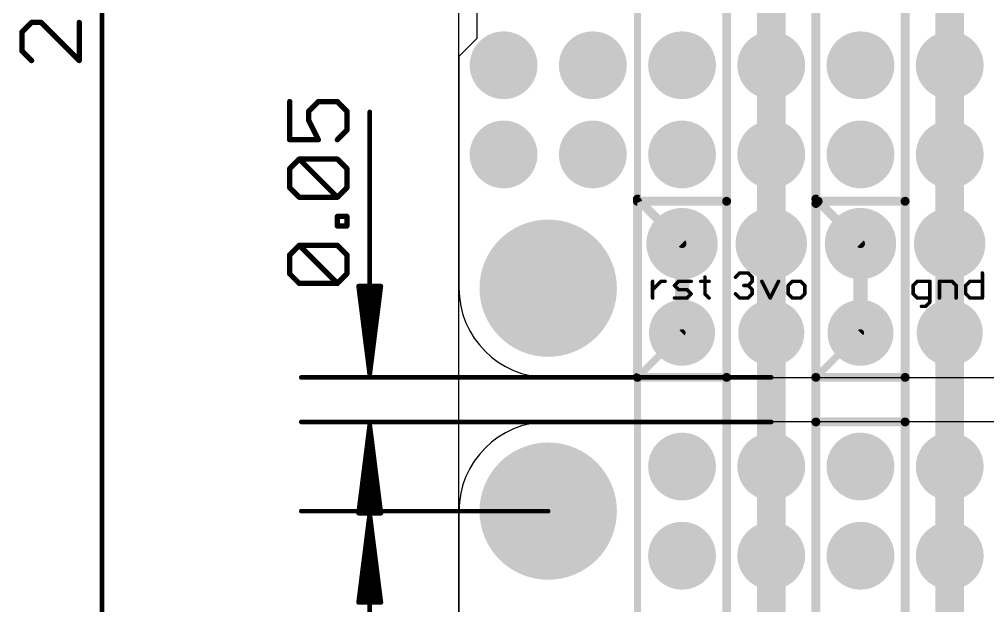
# Model space of a CAD drawing. Extents: x -12.5 to 56.6, y -12.2 to 71.2.
# Drawn here: x -12.51 to 15.05, y 17.63 to 34.33 of the extents above; entities that cross this region are included whole.
import ezdxf

# ---------------------------------------------------------------- set-up
doc = ezdxf.new("R2010")
doc.units = 0
for name, color, linetype in [('16', 132, 'CONTINUOUS'), ('17', 110, 'CONTINUOUS'), ('18', 110, 'CONTINUOUS'), ('20', 53, 'CONTINUOUS'), ('21', 40, 'CONTINUOUS'), ('30', 253, 'CONTINUOUS'), ('47', 253, 'CONTINUOUS')]:
    doc.layers.add(name, color=color, linetype=linetype)

# ---------------------------------------------------------------- blocks, each defined once
blk = doc.blocks.new('ROUNDP')
at = {"const_width": 0.5}
blk.add_lwpolyline([(0, -0.25, 1), (0, 0.25, 1), (0, -0.25)], format="xyb", dxfattribs=at)
blk = doc.blocks.new('ROUNDV')
at = {"const_width": 0.5}
blk.add_lwpolyline([(0, -0.25, 1), (0, 0.25, 1), (0, -0.25)], format="xyb", dxfattribs=at)

msp = doc.modelspace()

# ---------------------------------------------------------------- linework, layer by layer
at = {"layer": '16'}
for points, const_width in [([(5.08, 29.21), (5.08, 46.99)], 0.2032), ([(10.16, 29.21), (10.16, 46.99)], 0.2032), ([(8.89, 33.02), (8.89, 35.56)], 0.8128), ([(13.97, 33.02), (13.97, 35.56)], 0.8128), ([(8.89, 30.48), (8.89, 33.02)], 0.8128), ([(13.97, 30.48), (13.97, 33.02)], 0.8128), ([(8.89, 27.94), (8.89, 30.48)], 0.8128), ([(13.97, 27.94), (13.97, 30.48)], 0.8128), ([(6.35, 27.94), (5.08, 29.21)], 0.254), ([(11.43, 27.94), (10.16, 29.21)], 0.254), ([(6.35, 27.94), (6.35, 25.4)], 0.4064), ([(8.89, 27.94), (8.89, 25.4)], 0.8128), ([(11.43, 27.94), (11.43, 25.4)], 0.4064), ([(13.97, 25.4), (13.97, 27.94)], 0.8128), ([(8.89, 21.59), (8.89, 25.4)], 0.8128), ([(13.97, 21.59), (13.97, 25.4)], 0.8128), ([(5.08, 24.13), (6.35, 25.4)], 0.2032), ([(10.16, 24.13), (11.43, 25.4)], 0.2032), ([(5.08, 5.08), (5.08, 24.13)], 0.2032), ([(10.16, 5.08), (10.16, 24.13)], 0.2032), ([(8.89, 19.05), (8.89, 21.59)], 0.8128), ([(13.97, 19.05), (13.97, 21.59)], 0.8128), ([(8.89, 16.51), (8.89, 19.05)], 0.8128), ([(13.97, 16.51), (13.97, 19.05)], 0.8128)]:
    msp.add_lwpolyline(points, dxfattribs=dict(at, const_width=const_width))
for points, const_width in [([(9.0932, 33.02, 1), (8.6868, 33.02)], 0.4064), ([(14.1732, 33.02, 1), (13.7668, 33.02)], 0.4064), ([(8.6868, 33.02, 1), (9.0932, 33.02)], 0.4064), ([(13.7668, 33.02, 1), (14.1732, 33.02)], 0.4064), ([(9.0932, 30.48, 1), (8.6868, 30.48)], 0.4064), ([(14.1732, 30.48, 1), (13.7668, 30.48)], 0.4064), ([(8.6868, 30.48, 1), (9.0932, 30.48)], 0.4064), ([(13.7668, 30.48, 1), (14.1732, 30.48)], 0.4064), ([(5.1249, 29.2549, 1), (5.0351, 29.1651)], 0.127), ([(5.0292, 29.21, 1), (5.1308, 29.21)], 0.1016), ([(10.2049, 29.2549, 1), (10.1151, 29.1651)], 0.127), ([(10.1092, 29.21, 1), (10.2108, 29.21)], 0.1016), ([(6.4516, 27.94, 1), (6.2484, 27.94)], 0.2032), ([(9.0932, 27.94, 1), (8.6868, 27.94)], 0.4064), ([(8.6868, 27.94, 1), (9.0932, 27.94)], 0.4064), ([(11.5316, 27.94, 1), (11.3284, 27.94)], 0.2032), ([(14.1732, 27.94, 1), (13.7668, 27.94)], 0.4064), ([(13.7668, 27.94, 1), (14.1732, 27.94)], 0.4064), ([(6.3051, 27.8951, 1), (6.3949, 27.9849)], 0.127), ([(11.3851, 27.8951, 1), (11.4749, 27.9849)], 0.127), ([(9.0932, 25.4, 1), (8.6868, 25.4)], 0.4064), ([(14.1732, 25.4, 1), (13.7668, 25.4)], 0.4064), ([(6.2484, 25.4, 1), (6.4516, 25.4)], 0.2032), ([(6.3859, 25.3641, 1), (6.3141, 25.4359)], 0.1016), ([(8.6868, 25.4, 1), (9.0932, 25.4)], 0.4064), ([(11.3284, 25.4, 1), (11.5316, 25.4)], 0.2032), ([(11.4659, 25.3641, 1), (11.3941, 25.4359)], 0.1016), ([(13.7668, 25.4, 1), (14.1732, 25.4)], 0.4064), ([(5.1308, 24.13, 1), (5.0292, 24.13)], 0.1016), ([(5.0441, 24.1659, 1), (5.1159, 24.0941)], 0.1016), ([(10.2108, 24.13, 1), (10.1092, 24.13)], 0.1016), ([(10.1241, 24.1659, 1), (10.1959, 24.0941)], 0.1016), ([(9.0932, 21.59, 1), (8.6868, 21.59)], 0.4064), ([(8.6868, 21.59, 1), (9.0932, 21.59)], 0.4064), ([(14.1732, 21.59, 1), (13.7668, 21.59)], 0.4064), ([(13.7668, 21.59, 1), (14.1732, 21.59)], 0.4064), ([(9.0932, 19.05, 1), (8.6868, 19.05)], 0.4064), ([(14.1732, 19.05, 1), (13.7668, 19.05)], 0.4064), ([(8.6868, 19.05, 1), (9.0932, 19.05)], 0.4064), ([(13.7668, 19.05, 1), (14.1732, 19.05)], 0.4064)]:
    msp.add_lwpolyline(points, format="xyb", dxfattribs=dict(at, const_width=const_width))
at = {"layer": '20'}
msp.add_line((0, 2.54), (0, 68.58), dxfattribs=at)
at = {"layer": '21'}
for p, q in [((0.508, 37.338), (0.508, 33.782)), ((0.508, 33.782), (0, 33.274)), ((0, 33.274), (0, 26.67)), ((2.54, 24.13), (48.26, 24.13)), ((48.26, 22.86), (2.54, 22.86)), ((0, 20.32), (0, 13.716))]:
    msp.add_line(p, q, dxfattribs=at)
for points, const_width in [([(7.62, 29.1465), (7.62, 48.26)], 0.254), ([(10.16, 29.083), (10.16, 46.99)], 0.254), ([(10.16, 29.21), (10.16, 46.863)], 0.254), ([(12.7, 46.99), (12.7, 29.1465)], 0.254), ([(8.89, 34.544), (8.89, 33.909)], 0.8128), ([(13.97, 34.544), (13.97, 33.909)], 0.8128), ([(8.89, 32.004), (8.89, 31.369)], 0.8128), ([(13.97, 32.004), (13.97, 31.369)], 0.8128), ([(8.89, 29.464), (8.89, 28.829)], 0.8128), ([(13.97, 29.464), (13.97, 28.829)], 0.8128), ([(7.62, 29.1465), (5.08, 29.1465)], 0.254), ([(5.08, 29.1465), (5.08, 24.13)], 0.254), ([(7.62, 24.13), (7.62, 29.1465)], 0.254), ([(10.2235, 29.1465), (10.16, 29.083)], 0.254), ([(12.7, 29.1465), (10.2235, 29.1465)], 0.254), ([(12.7, 24.13), (12.7, 29.1465)], 0.254), ([(10.16, 29.083), (10.16, 24.13)], 0.254), ([(7.0025, 26.9838), (7.0025, 26.5092)], 0.1016), ([(7.874, 26.9838), (7.9926, 27.1024)], 0.1016), ([(7.9926, 27.1024), (8.2299, 27.1024)], 0.1016), ([(8.2299, 27.1024), (8.3485, 26.9838)], 0.1016), ([(8.3485, 26.9838), (8.3485, 26.8651)], 0.1016), ([(11.43, 26.924), (11.43, 26.289)], 0.4064), ([(14.9, 27.1024), (14.9, 26.3906)], 0.1016), ([(5.5118, 26.3906), (5.5118, 26.8651)], 0.1016), ([(5.5118, 26.6279), (5.7491, 26.8651)], 0.1016), ([(5.7491, 26.8651), (5.8677, 26.8651)], 0.1016), ([(6.1355, 26.7465), (6.2541, 26.8651)], 0.1016), ([(6.2541, 26.6279), (6.1355, 26.7465)], 0.1016), ([(6.2541, 26.8651), (6.61, 26.8651)], 0.1016), ([(6.8839, 26.8651), (7.1212, 26.8651)], 0.1016), ([(8.2299, 26.7465), (8.1113, 26.7465)], 0.1016), ([(8.3485, 26.8651), (8.2299, 26.7465)], 0.1016), ([(8.2299, 26.7465), (8.3485, 26.6279)], 0.1016), ([(8.6224, 26.8651), (8.8597, 26.3906)], 0.1016), ([(8.8597, 26.3906), (9.097, 26.8651)], 0.1016), ([(9.4895, 26.8651), (9.3708, 26.7465)], 0.1016), ([(9.3708, 26.7465), (9.3708, 26.5092)], 0.1016), ([(9.7267, 26.8651), (9.4895, 26.8651)], 0.1016), ([(9.8454, 26.7465), (9.7267, 26.8651)], 0.1016), ([(9.8454, 26.5092), (9.8454, 26.7465)], 0.1016), ([(13.0472, 26.8651), (12.9286, 26.7465)], 0.1016), ([(12.9286, 26.7465), (12.9286, 26.5092)], 0.1016), ([(13.4031, 26.8651), (13.0472, 26.8651)], 0.1016), ([(13.4031, 26.272), (13.4031, 26.8651)], 0.1016), ([(13.677, 26.3906), (13.677, 26.8651)], 0.1016), ([(13.677, 26.8651), (14.0329, 26.8651)], 0.1016), ([(14.0329, 26.8651), (14.1516, 26.7465)], 0.1016), ([(14.1516, 26.7465), (14.1516, 26.3906)], 0.1016), ([(14.4254, 26.7465), (14.5441, 26.8651)], 0.1016), ([(14.4254, 26.5092), (14.4254, 26.7465)], 0.1016), ([(14.5441, 26.8651), (14.9, 26.8651)], 0.1016), ([(6.4914, 26.6279), (6.2541, 26.6279)], 0.1016), ([(6.61, 26.5092), (6.4914, 26.6279)], 0.1016), ([(6.4914, 26.3906), (6.61, 26.5092)], 0.1016), ([(7.0025, 26.5092), (7.1212, 26.3906)], 0.1016), ([(7.9926, 26.3906), (7.874, 26.5092)], 0.1016), ([(8.3485, 26.5092), (8.2299, 26.3906)], 0.1016), ([(8.3485, 26.6279), (8.3485, 26.5092)], 0.1016), ([(9.3708, 26.5092), (9.4895, 26.3906)], 0.1016), ([(9.7267, 26.3906), (9.8454, 26.5092)], 0.1016), ([(12.9286, 26.5092), (13.0472, 26.3906)], 0.1016), ([(14.5441, 26.3906), (14.4254, 26.5092)], 0.1016), ([(6.1355, 26.3906), (6.4914, 26.3906)], 0.1016), ([(8.2299, 26.3906), (7.9926, 26.3906)], 0.1016), ([(9.4895, 26.3906), (9.7267, 26.3906)], 0.1016), ([(13.0472, 26.3906), (13.4031, 26.3906)], 0.1016), ([(13.1659, 26.1533), (13.2845, 26.1533)], 0.1016), ([(13.2845, 26.1533), (13.4031, 26.272)], 0.1016), ([(14.9, 26.3906), (14.5441, 26.3906)], 0.1016), ([(8.89, 24.13), (8.89, 22.86)], 0.8128), ([(13.97, 22.86), (13.97, 24.13)], 0.8128), ([(5.08, 24.13), (7.62, 24.13)], 0.254), ([(7.62, 5.0165), (7.62, 24.13)], 0.254), ([(10.16, 24.13), (10.16, 22.86)], 0.254), ([(10.16, 24.13), (12.7, 24.13)], 0.254), ([(12.7, 24.13), (12.7, 22.86)], 0.254), ([(10.16, 4.953), (10.16, 22.86)], 0.254), ([(10.16, 22.86), (12.7, 22.86)], 0.254), ([(12.7, 22.86), (12.7, 5.0165)], 0.254), ([(8.89, 20.574), (8.89, 19.939)], 0.8128), ([(13.97, 20.574), (13.97, 19.939)], 0.8128), ([(8.89, 18.034), (8.89, 17.399)], 0.8128), ([(13.97, 18.034), (13.97, 17.399)], 0.8128)]:
    msp.add_lwpolyline(points, dxfattribs=dict(at, const_width=const_width))
for points, const_width in [([(8.6868, 33.909, 1), (9.0932, 33.909)], 0.4064), ([(13.7668, 33.909, 1), (14.1732, 33.909)], 0.4064), ([(9.0932, 32.004, 1), (8.6868, 32.004)], 0.4064), ([(14.1732, 32.004, 1), (13.7668, 32.004)], 0.4064), ([(8.6868, 31.369, 1), (9.0932, 31.369)], 0.4064), ([(13.7668, 31.369, 1), (14.1732, 31.369)], 0.4064), ([(9.0932, 29.464, 1), (8.6868, 29.464)], 0.4064), ([(14.1732, 29.464, 1), (13.7668, 29.464)], 0.4064), ([(5.08, 29.21, 1), (5.08, 29.083)], 0.127), ([(5.1435, 29.1465, 1), (5.0165, 29.1465)], 0.127), ([(7.6835, 29.1465, 1), (7.5565, 29.1465)], 0.127), ([(7.62, 29.083, 1), (7.62, 29.21)], 0.127), ([(10.0965, 29.21, 1), (10.2235, 29.21)], 0.127), ([(10.2235, 29.21, 1), (10.2235, 29.083)], 0.127), ([(10.2684, 29.1016, 1), (10.1786, 29.1914)], 0.127), ([(12.7635, 29.1465, 1), (12.6365, 29.1465)], 0.127), ([(12.7, 29.083, 1), (12.7, 29.21)], 0.127), ([(7.5565, 29.1465, 1), (7.6835, 29.1465)], 0.127), ([(8.6868, 28.829, 1), (9.0932, 28.829)], 0.4064), ([(10.2235, 29.083, 1), (10.0965, 29.083)], 0.127), ([(10.1151, 29.1279, 1), (10.2049, 29.0381)], 0.127), ([(10.0965, 29.083, 1), (10.2235, 29.083)], 0.127), ([(12.6365, 29.1465, 1), (12.7635, 29.1465)], 0.127), ([(13.7668, 28.829, 1), (14.1732, 28.829)], 0.4064), ([(7.0279, 26.9838, 1), (6.9771, 26.9838)], 0.0508), ([(7.856, 27.0017, 1), (7.892, 26.9658)], 0.0508), ([(7.9926, 27.1278, 1), (7.9926, 27.077)], 0.0508), ([(8.0106, 27.0844, 1), (7.9747, 27.1204)], 0.0508), ([(8.2479, 27.1204, 1), (8.2119, 27.0844)], 0.0508), ([(8.2299, 27.077, 1), (8.2299, 27.1278)], 0.0508), ([(8.3739, 26.9838, 1), (8.3231, 26.9838)], 0.0508), ([(8.3306, 26.9658, 1), (8.3665, 27.0017)], 0.0508), ([(11.5316, 26.924, 1), (11.3284, 26.924)], 0.2032), ([(14.9254, 27.1024, 1), (14.8746, 27.1024)], 0.0508), ([(5.5372, 26.8651, 1), (5.4864, 26.8651)], 0.0508), ([(5.7491, 26.8905, 1), (5.7491, 26.8397)], 0.0508), ([(5.767, 26.8472, 1), (5.7311, 26.8831)], 0.0508), ([(5.8677, 26.8397, 1), (5.8677, 26.8905)], 0.0508), ([(6.1534, 26.7645, 1), (6.1175, 26.7285)], 0.0508), ([(6.1175, 26.7645, 1), (6.1534, 26.7285)], 0.0508), ([(6.2541, 26.8905, 1), (6.2541, 26.8397)], 0.0508), ([(6.2721, 26.8472, 1), (6.2362, 26.8831)], 0.0508), ([(6.61, 26.8397, 1), (6.61, 26.8905)], 0.0508), ([(6.8839, 26.8905, 1), (6.8839, 26.8397)], 0.0508), ([(7.1212, 26.8397, 1), (7.1212, 26.8905)], 0.0508), ([(8.1113, 26.7719, 1), (8.1113, 26.7211)], 0.0508), ([(8.2479, 26.7645, 1), (8.2119, 26.7285)], 0.0508), ([(8.2119, 26.7645, 1), (8.2479, 26.7285)], 0.0508), ([(8.2299, 26.7211, 1), (8.2299, 26.7719)], 0.0508), ([(8.3231, 26.8651, 1), (8.3739, 26.8651)], 0.0508), ([(8.3665, 26.8472, 1), (8.3306, 26.8831)], 0.0508), ([(8.6451, 26.8765, 1), (8.5997, 26.8538)], 0.0508), ([(9.1197, 26.8538, 1), (9.0742, 26.8765)], 0.0508), ([(9.3962, 26.7465, 1), (9.3454, 26.7465)], 0.0508), ([(9.3529, 26.7645, 1), (9.3888, 26.7285)], 0.0508), ([(9.4895, 26.8905, 1), (9.4895, 26.8397)], 0.0508), ([(9.5074, 26.8472, 1), (9.4715, 26.8831)], 0.0508), ([(9.7447, 26.8831, 1), (9.7088, 26.8472)], 0.0508), ([(9.7267, 26.8397, 1), (9.7267, 26.8905)], 0.0508), ([(9.8708, 26.7465, 1), (9.82, 26.7465)], 0.0508), ([(9.8274, 26.7285, 1), (9.8633, 26.7645)], 0.0508), ([(12.9106, 26.7645, 1), (12.9466, 26.7285)], 0.0508), ([(12.954, 26.7465, 1), (12.9032, 26.7465)], 0.0508), ([(13.0472, 26.8905, 1), (13.0472, 26.8397)], 0.0508), ([(13.0652, 26.8472, 1), (13.0293, 26.8831)], 0.0508), ([(13.4285, 26.8651, 1), (13.3777, 26.8651)], 0.0508), ([(13.4031, 26.8397, 1), (13.4031, 26.8905)], 0.0508), ([(13.7024, 26.8651, 1), (13.6516, 26.8651)], 0.0508), ([(13.677, 26.8905, 1), (13.677, 26.8397)], 0.0508), ([(14.0509, 26.8831, 1), (14.015, 26.8472)], 0.0508), ([(14.0329, 26.8397, 1), (14.0329, 26.8905)], 0.0508), ([(14.177, 26.7465, 1), (14.1262, 26.7465)], 0.0508), ([(14.1336, 26.7285, 1), (14.1695, 26.7645)], 0.0508), ([(14.4508, 26.7465, 1), (14.4, 26.7465)], 0.0508), ([(14.4075, 26.7645, 1), (14.4434, 26.7285)], 0.0508), ([(14.5441, 26.8905, 1), (14.5441, 26.8397)], 0.0508), ([(14.562, 26.8472, 1), (14.5261, 26.8831)], 0.0508), ([(14.9, 26.8397, 1), (14.9, 26.8905)], 0.0508), ([(5.4938, 26.6458, 1), (5.5298, 26.6099)], 0.0508), ([(6.2541, 26.6533, 1), (6.2541, 26.6025)], 0.0508), ([(6.2362, 26.6099, 1), (6.2721, 26.6458)], 0.0508), ([(6.5093, 26.6458, 1), (6.4734, 26.6099)], 0.0508), ([(6.4914, 26.6025, 1), (6.4914, 26.6533)], 0.0508), ([(6.628, 26.4913, 1), (6.5921, 26.5272)], 0.0508), ([(6.5921, 26.4913, 1), (6.628, 26.5272)], 0.0508), ([(6.9771, 26.5092, 1), (7.0279, 26.5092)], 0.0508), ([(7.0205, 26.5272, 1), (6.9846, 26.4913)], 0.0508), ([(7.892, 26.5272, 1), (7.856, 26.4913)], 0.0508), ([(8.3739, 26.6279, 1), (8.3231, 26.6279)], 0.0508), ([(8.3231, 26.5092, 1), (8.3739, 26.5092)], 0.0508), ([(8.3306, 26.6099, 1), (8.3665, 26.6458)], 0.0508), ([(8.3665, 26.4913, 1), (8.3306, 26.5272)], 0.0508), ([(9.3454, 26.5092, 1), (9.3962, 26.5092)], 0.0508), ([(9.3888, 26.5272, 1), (9.3529, 26.4913)], 0.0508), ([(9.82, 26.5092, 1), (9.8708, 26.5092)], 0.0508), ([(9.8633, 26.4913, 1), (9.8274, 26.5272)], 0.0508), ([(12.9466, 26.5272, 1), (12.9106, 26.4913)], 0.0508), ([(12.9032, 26.5092, 1), (12.954, 26.5092)], 0.0508), ([(14.4, 26.5092, 1), (14.4508, 26.5092)], 0.0508), ([(14.4434, 26.5272, 1), (14.4075, 26.4913)], 0.0508), ([(5.4864, 26.3906, 1), (5.5372, 26.3906)], 0.0508), ([(6.1355, 26.416, 1), (6.1355, 26.3652)], 0.0508), ([(6.4734, 26.4086, 1), (6.5093, 26.3726)], 0.0508), ([(6.4914, 26.3652, 1), (6.4914, 26.416)], 0.0508), ([(7.1032, 26.3726, 1), (7.1391, 26.4086)], 0.0508), ([(7.9926, 26.416, 1), (7.9926, 26.3652)], 0.0508), ([(7.9747, 26.3726, 1), (8.0106, 26.4086)], 0.0508), ([(8.2119, 26.4086, 1), (8.2479, 26.3726)], 0.0508), ([(8.2299, 26.3652, 1), (8.2299, 26.416)], 0.0508), ([(8.837, 26.402, 1), (8.8824, 26.3792)], 0.0508), ([(8.837, 26.3792, 1), (8.8824, 26.402)], 0.0508), ([(9.4895, 26.416, 1), (9.4895, 26.3652)], 0.0508), ([(9.4715, 26.3726, 1), (9.5074, 26.4086)], 0.0508), ([(9.7088, 26.4086, 1), (9.7447, 26.3726)], 0.0508), ([(9.7267, 26.3652, 1), (9.7267, 26.416)], 0.0508), ([(11.3284, 26.289, 1), (11.5316, 26.289)], 0.2032), ([(13.0472, 26.416, 1), (13.0472, 26.3652)], 0.0508), ([(13.0293, 26.3726, 1), (13.0652, 26.4086)], 0.0508), ([(13.1659, 26.1787, 1), (13.1659, 26.1279)], 0.0508), ([(13.2665, 26.1713, 1), (13.3025, 26.1354)], 0.0508), ([(13.2845, 26.1279, 1), (13.2845, 26.1787)], 0.0508), ([(13.3777, 26.272, 1), (13.4285, 26.272)], 0.0508), ([(13.4211, 26.254, 1), (13.3852, 26.2899)], 0.0508), ([(13.4031, 26.3652, 1), (13.4031, 26.416)], 0.0508), ([(13.6516, 26.3906, 1), (13.7024, 26.3906)], 0.0508), ([(14.1262, 26.3906, 1), (14.177, 26.3906)], 0.0508), ([(14.5441, 26.416, 1), (14.5441, 26.3652)], 0.0508), ([(14.5261, 26.3726, 1), (14.562, 26.4086)], 0.0508), ([(14.8746, 26.3906, 1), (14.9254, 26.3906)], 0.0508), ([(14.9, 26.3652, 1), (14.9, 26.416)], 0.0508), ([(9.0932, 24.13, 1), (8.6868, 24.13)], 0.4064), ([(14.1732, 24.13, 1), (13.7668, 24.13)], 0.4064), ([(5.08, 24.1935, 1), (5.08, 24.0665)], 0.127), ([(7.6835, 24.13, 1), (7.5565, 24.13)], 0.127), ([(7.62, 24.0665, 1), (7.62, 24.1935)], 0.127), ([(10.2235, 24.13, 1), (10.0965, 24.13)], 0.127), ([(10.16, 24.1935, 1), (10.16, 24.0665)], 0.127), ([(12.7635, 24.13, 1), (12.6365, 24.13)], 0.127), ([(12.7, 24.0665, 1), (12.7, 24.1935)], 0.127), ([(5.0165, 24.13, 1), (5.1435, 24.13)], 0.127), ([(7.5565, 24.13, 1), (7.6835, 24.13)], 0.127), ([(10.0965, 24.13, 1), (10.2235, 24.13)], 0.127), ([(12.6365, 24.13, 1), (12.7635, 24.13)], 0.127), ([(8.6868, 22.86, 1), (9.0932, 22.86)], 0.4064), ([(10.2235, 22.86, 1), (10.0965, 22.86)], 0.127), ([(10.16, 22.9235, 1), (10.16, 22.7965)], 0.127), ([(10.0965, 22.86, 1), (10.2235, 22.86)], 0.127), ([(12.7635, 22.86, 1), (12.6365, 22.86)], 0.127), ([(12.6365, 22.86, 1), (12.7635, 22.86)], 0.127), ([(12.7, 22.7965, 1), (12.7, 22.9235)], 0.127), ([(13.7668, 22.86, 1), (14.1732, 22.86)], 0.4064), ([(9.0932, 20.574, 1), (8.6868, 20.574)], 0.4064), ([(14.1732, 20.574, 1), (13.7668, 20.574)], 0.4064), ([(8.6868, 19.939, 1), (9.0932, 19.939)], 0.4064), ([(13.7668, 19.939, 1), (14.1732, 19.939)], 0.4064), ([(9.0932, 18.034, 1), (8.6868, 18.034)], 0.4064), ([(14.1732, 18.034, 1), (13.7668, 18.034)], 0.4064)]:
    msp.add_lwpolyline(points, format="xyb", dxfattribs=dict(at, const_width=const_width))
for centre, start, end in [((2.54, 26.67), 180, 270), ((2.54, 20.32), 90, 180)]:
    msp.add_arc(centre, 2.54, start, end, dxfattribs=at)
at = {"layer": '30'}
for points, const_width in [([(8.89, 70.104), (8.89, 25.527)], 0.8128), ([(13.97, 25.4), (13.97, 69.977)], 0.8128), ([(8.89, 45.847), (8.89, 25.527)], 0.8128), ([(13.97, 25.4), (13.97, 45.847)], 0.8128), ([(6.35, 28.067), (6.223, 28.067)], 0.4064), ([(6.35, 25.273), (6.35, 28.067)], 0.4064), ([(11.43, 25.273), (11.43, 28.067)], 0.4064), ([(8.89, 25.527), (8.89, 1.27)], 0.8128), ([(13.97, 1.27), (13.97, 25.4)], 0.8128)]:
    msp.add_lwpolyline(points, dxfattribs=dict(at, const_width=const_width))
for points, const_width in [([(6.223, 28.1686, 1), (6.223, 27.9654)], 0.2032), ([(6.4516, 28.067, 1), (6.2484, 28.067)], 0.2032), ([(6.35, 27.9654, 1), (6.35, 28.1686)], 0.2032), ([(11.5316, 28.067, 1), (11.3284, 28.067)], 0.2032), ([(9.0932, 25.527, 1), (8.6868, 25.527)], 0.4064), ([(8.6868, 25.527, 1), (9.0932, 25.527)], 0.4064), ([(8.6868, 25.527, 1), (9.0932, 25.527)], 0.4064), ([(14.1732, 25.4, 1), (13.7668, 25.4)], 0.4064), ([(6.2484, 25.273, 1), (6.4516, 25.273)], 0.2032), ([(11.3284, 25.273, 1), (11.5316, 25.273)], 0.2032), ([(13.7668, 25.4, 1), (14.1732, 25.4)], 0.4064), ([(13.7668, 25.4, 1), (14.1732, 25.4)], 0.4064)]:
    msp.add_lwpolyline(points, format="xyb", dxfattribs=dict(at, const_width=const_width))
at = {"layer": '47'}
for points, const_width in [([(-10.16, 0.065), (-10.16, 71.055)], 0.13), ([(-12.1665, 34.2395), (-12.4377, 33.9683)], 0.1524), ([(-11.8954, 34.2395), (-12.1665, 34.2395)], 0.1524), ([(-10.8107, 33.1548), (-11.8954, 34.2395)], 0.1524), ([(-10.8107, 34.2395), (-10.8107, 33.1548)], 0.1524), ([(-12.4377, 33.9683), (-12.4377, 33.426)], 0.1524), ([(-12.4377, 33.426), (-12.1665, 33.1548)], 0.1524), ([(-4.8177, 31.9838), (-4.8177, 30.8991)], 0.1524), ([(-4.2754, 31.7126), (-4.0042, 31.9838)], 0.1524), ([(-4.0042, 31.9838), (-3.4619, 31.9838)], 0.1524), ([(-3.4619, 31.9838), (-3.1907, 31.7126)], 0.1524), ([(-4.2754, 31.4414), (-4.2754, 31.7126)], 0.1524), ([(-3.1907, 31.7126), (-3.1907, 31.1703)], 0.1524), ([(-2.54, 24.195), (-2.54, 31.6928)], 0.13), ([(-4.0042, 30.8991), (-4.2754, 31.4414)], 0.1524), ([(-3.1907, 31.1703), (-3.4619, 30.8991)], 0.1524), ([(-4.8177, 30.8991), (-4.0042, 30.8991)], 0.1524), ([(-4.8177, 30.0754), (-4.5465, 30.3466)], 0.1524), ([(-4.5465, 30.3466), (-3.4619, 30.3466)], 0.1524), ([(-3.4619, 29.2619), (-4.5465, 30.3466)], 0.1524), ([(-3.4619, 30.3466), (-3.1907, 30.0754)], 0.1524), ([(-4.8177, 29.5331), (-4.8177, 30.0754)], 0.1524), ([(-3.1907, 30.0754), (-3.1907, 29.5331)], 0.1524), ([(-4.5465, 29.2619), (-4.8177, 29.5331)], 0.1524), ([(-3.1907, 29.5331), (-3.4619, 29.2619)], 0.1524), ([(-3.4619, 29.2619), (-4.5465, 29.2619)], 0.1524), ([(-3.4619, 28.4434), (-3.4619, 28.7145)], 0.1524), ([(-3.4619, 28.7145), (-3.1907, 28.7145)], 0.1524), ([(-3.1907, 28.7145), (-3.1907, 28.4434)], 0.1524), ([(-3.1907, 28.4434), (-3.4619, 28.4434)], 0.1524), ([(-4.8177, 27.6197), (-4.5465, 27.8909)], 0.1524), ([(-4.5465, 27.8909), (-3.4619, 27.8909)], 0.1524), ([(-3.4619, 26.8062), (-4.5465, 27.8909)], 0.1524), ([(-3.4619, 27.8909), (-3.1907, 27.6197)], 0.1524), ([(-4.8177, 27.0774), (-4.8177, 27.6197)], 0.1524), ([(-3.1907, 27.6197), (-3.1907, 27.0774)], 0.1524), ([(-4.5465, 26.8062), (-4.8177, 27.0774)], 0.1524), ([(-3.1907, 27.0774), (-3.4619, 26.8062)], 0.1524), ([(-3.4619, 26.8062), (-4.5465, 26.8062)], 0.1524), ([(-2.54, 24.195), (-2.8592, 26.73)], 0.13), ([(-2.8592, 26.73), (-2.2208, 26.73)], 0.13), ([(-2.54, 24.195), (-2.8, 26.73)], 0.13), ([(-2.54, 24.195), (-2.67, 26.73)], 0.13), ([(-2.2208, 26.73), (-2.54, 24.195)], 0.13), ([(-2.41, 26.73), (-2.54, 24.195)], 0.13), ([(-2.28, 26.73), (-2.54, 24.195)], 0.13), ([(8.89, 24.13), (-4.49, 24.13)], 0.13), ([(8.89, 22.86), (-4.49, 22.86)], 0.13), ([(-2.54, 22.795), (-2.8592, 20.26)], 0.13), ([(-2.54, 22.795), (-2.8, 20.26)], 0.13), ([(-2.54, 22.795), (-2.67, 20.26)], 0.13), ([(-2.54, 22.795), (-2.54, 17.66)], 0.13), ([(-2.2208, 20.26), (-2.54, 22.795)], 0.13), ([(-2.41, 20.26), (-2.54, 22.795)], 0.13), ([(-2.28, 20.26), (-2.54, 22.795)], 0.13), ([(2.54, 20.32), (-4.49, 20.32)], 0.13), ([(-2.8592, 20.26), (-2.2208, 20.26)], 0.13), ([(-2.54, 20.255), (-2.8592, 17.72)], 0.13), ([(-2.54, 20.255), (-2.8, 17.72)], 0.13), ([(-2.54, 20.255), (-2.67, 17.72)], 0.13), ([(-2.54, 2.605), (-2.54, 20.255)], 0.13), ([(-2.2208, 17.72), (-2.54, 20.255)], 0.13), ([(-2.41, 17.72), (-2.54, 20.255)], 0.13), ([(-2.28, 17.72), (-2.54, 20.255)], 0.13), ([(-2.8592, 17.72), (-2.2208, 17.72)], 0.13)]:
    msp.add_lwpolyline(points, dxfattribs=dict(at, const_width=const_width))
for points, const_width in [([(-12.1665, 34.2776, 1), (-12.1665, 34.2014)], 0.0762), ([(-12.1396, 34.2125, 1), (-12.1935, 34.2664)], 0.0762), ([(-11.8684, 34.2664, 1), (-11.9223, 34.2125)], 0.0762), ([(-11.8954, 34.2014, 1), (-11.8954, 34.2776)], 0.0762), ([(-10.7726, 34.2395, 1), (-10.8488, 34.2395)], 0.0762), ([(-12.3996, 33.9683, 1), (-12.4758, 33.9683)], 0.0762), ([(-12.4646, 33.9952, 1), (-12.4107, 33.9414)], 0.0762), ([(-12.4107, 33.4529, 1), (-12.4646, 33.399)], 0.0762), ([(-12.4758, 33.426, 1), (-12.3996, 33.426)], 0.0762), ([(-12.1935, 33.1279, 1), (-12.1396, 33.1818)], 0.0762), ([(-10.8488, 33.1548, 1), (-10.7726, 33.1548)], 0.0762), ([(-10.8376, 33.1279, 1), (-10.7838, 33.1818)], 0.0762), ([(-4.7796, 31.9838, 1), (-4.8558, 31.9838)], 0.0762), ([(-4.0042, 32.0219, 1), (-4.0042, 31.9457)], 0.0762), ([(-3.9773, 31.9568, 1), (-4.0311, 32.0107)], 0.0762), ([(-3.4349, 32.0107, 1), (-3.4888, 31.9568)], 0.0762), ([(-3.4619, 31.9457, 1), (-3.4619, 32.0219)], 0.0762), ([(-4.2373, 31.7126, 1), (-4.3135, 31.7126)], 0.0762), ([(-4.3023, 31.7395, 1), (-4.2484, 31.6856)], 0.0762), ([(-3.1526, 31.7126, 1), (-3.2288, 31.7126)], 0.0762), ([(-3.2176, 31.6856, 1), (-3.1638, 31.7395)], 0.0762), ([(-2.5075, 31.6928, 1), (-2.5725, 31.6928)], 0.065), ([(-4.3135, 31.4414, 1), (-4.2373, 31.4414)], 0.0762), ([(-4.2413, 31.4585, 1), (-4.3094, 31.4244)], 0.0762), ([(-3.2288, 31.1703, 1), (-3.1526, 31.1703)], 0.0762), ([(-3.1638, 31.1433, 1), (-3.2176, 31.1972)], 0.0762), ([(-4.8177, 30.9372, 1), (-4.8177, 30.861)], 0.0762), ([(-4.8558, 30.8991, 1), (-4.7796, 30.8991)], 0.0762), ([(-4.0383, 30.8821, 1), (-3.9701, 30.9161)], 0.0762), ([(-4.0042, 30.861, 1), (-4.0042, 30.9372)], 0.0762), ([(-3.4888, 30.926, 1), (-3.4349, 30.8721)], 0.0762), ([(-4.5465, 30.3847, 1), (-4.5465, 30.3085)], 0.0762), ([(-4.5196, 30.3735, 1), (-4.5735, 30.3197)], 0.0762), ([(-4.5196, 30.3197, 1), (-4.5735, 30.3735)], 0.0762), ([(-3.4349, 30.3735, 1), (-3.4888, 30.3197)], 0.0762), ([(-3.4619, 30.3085, 1), (-3.4619, 30.3847)], 0.0762), ([(-4.7796, 30.0754, 1), (-4.8558, 30.0754)], 0.0762), ([(-4.8446, 30.1024, 1), (-4.7907, 30.0485)], 0.0762), ([(-3.1526, 30.0754, 1), (-3.2288, 30.0754)], 0.0762), ([(-3.2176, 30.0485, 1), (-3.1638, 30.1024)], 0.0762), ([(-4.8558, 29.5331, 1), (-4.7796, 29.5331)], 0.0762), ([(-4.7907, 29.56, 1), (-4.8446, 29.5062)], 0.0762), ([(-3.2288, 29.5331, 1), (-3.1526, 29.5331)], 0.0762), ([(-3.1638, 29.5062, 1), (-3.2176, 29.56)], 0.0762), ([(-4.5465, 29.3, 1), (-4.5465, 29.2238)], 0.0762), ([(-4.5735, 29.235, 1), (-4.5196, 29.2889)], 0.0762), ([(-3.4888, 29.2889, 1), (-3.4349, 29.235)], 0.0762), ([(-3.4888, 29.235, 1), (-3.4349, 29.2889)], 0.0762), ([(-3.4619, 29.2238, 1), (-3.4619, 29.3)], 0.0762), ([(-3.4238, 28.7145, 1), (-3.5, 28.7145)], 0.0762), ([(-3.4619, 28.7526, 1), (-3.4619, 28.6764)], 0.0762), ([(-3.1526, 28.7145, 1), (-3.2288, 28.7145)], 0.0762), ([(-3.1907, 28.6764, 1), (-3.1907, 28.7526)], 0.0762), ([(-3.4619, 28.4815, 1), (-3.4619, 28.4053)], 0.0762), ([(-3.5, 28.4434, 1), (-3.4238, 28.4434)], 0.0762), ([(-3.2288, 28.4434, 1), (-3.1526, 28.4434)], 0.0762), ([(-3.1907, 28.4053, 1), (-3.1907, 28.4815)], 0.0762), ([(-4.5196, 27.9178, 1), (-4.5735, 27.8639)], 0.0762), ([(-4.5465, 27.929, 1), (-4.5465, 27.8528)], 0.0762), ([(-4.5196, 27.8639, 1), (-4.5735, 27.9178)], 0.0762), ([(-3.4349, 27.9178, 1), (-3.4888, 27.8639)], 0.0762), ([(-3.4619, 27.8528, 1), (-3.4619, 27.929)], 0.0762), ([(-4.7796, 27.6197, 1), (-4.8558, 27.6197)], 0.0762), ([(-4.8446, 27.6466, 1), (-4.7907, 27.5928)], 0.0762), ([(-3.1526, 27.6197, 1), (-3.2288, 27.6197)], 0.0762), ([(-3.2176, 27.5928, 1), (-3.1638, 27.6466)], 0.0762), ([(-4.7907, 27.1043, 1), (-4.8446, 27.0504)], 0.0762), ([(-4.8558, 27.0774, 1), (-4.7796, 27.0774)], 0.0762), ([(-3.2288, 27.0774, 1), (-3.1526, 27.0774)], 0.0762), ([(-3.1638, 27.0504, 1), (-3.2176, 27.1043)], 0.0762), ([(-4.5465, 26.8443, 1), (-4.5465, 26.7681)], 0.0762), ([(-4.5735, 26.7793, 1), (-4.5196, 26.8331)], 0.0762), ([(-3.4888, 26.8331, 1), (-3.4349, 26.7793)], 0.0762), ([(-3.4888, 26.7793, 1), (-3.4349, 26.8331)], 0.0762), ([(-3.4619, 26.7681, 1), (-3.4619, 26.8443)], 0.0762), ([(-2.827, 26.7341, 1), (-2.8915, 26.7259)], 0.065), ([(-2.8592, 26.7625, 1), (-2.8592, 26.6975)], 0.065), ([(-2.7677, 26.7333, 1), (-2.8323, 26.7267)], 0.065), ([(-2.6375, 26.7317, 1), (-2.7025, 26.7283)], 0.065), ([(-2.3775, 26.7283, 1), (-2.4425, 26.7317)], 0.065), ([(-2.2477, 26.7267, 1), (-2.3123, 26.7333)], 0.065), ([(-2.1885, 26.7259, 1), (-2.253, 26.7341)], 0.065), ([(-2.2208, 26.6975, 1), (-2.2208, 26.7625)], 0.065), ([(-4.49, 24.1625, 1), (-4.49, 24.0975)], 0.065), ([(-2.5722, 24.1991, 1), (-2.5078, 24.1909)], 0.065), ([(-2.5723, 24.1983, 1), (-2.5077, 24.1917)], 0.065), ([(-2.5725, 24.1933, 1), (-2.5075, 24.1967)], 0.065), ([(-2.5725, 24.1967, 1), (-2.5075, 24.1933)], 0.065), ([(-2.5725, 24.195, 1), (-2.5075, 24.195)], 0.065), ([(-2.5723, 24.1917, 1), (-2.5077, 24.1983)], 0.065), ([(-2.5722, 24.1909, 1), (-2.5078, 24.1991)], 0.065), ([(8.89, 24.0975, 1), (8.89, 24.1625)], 0.065), ([(-4.49, 22.8925, 1), (-4.49, 22.8275)], 0.065), ([(8.89, 22.8275, 1), (8.89, 22.8925)], 0.065), ([(-2.5075, 22.795, 1), (-2.5725, 22.795)], 0.065), ([(-2.5078, 22.7991, 1), (-2.5722, 22.7909)], 0.065), ([(-2.5075, 22.7933, 1), (-2.5725, 22.7967)], 0.065), ([(-2.5075, 22.7967, 1), (-2.5725, 22.7933)], 0.065), ([(-2.5077, 22.7983, 1), (-2.5723, 22.7917)], 0.065), ([(-2.5077, 22.7917, 1), (-2.5723, 22.7983)], 0.065), ([(-2.5078, 22.7909, 1), (-2.5722, 22.7991)], 0.065), ([(-4.49, 20.3525, 1), (-4.49, 20.2875)], 0.065), ([(-2.8915, 20.2641, 1), (-2.827, 20.2559)], 0.065), ([(-2.8592, 20.2925, 1), (-2.8592, 20.2275)], 0.065), ([(-2.8323, 20.2633, 1), (-2.7677, 20.2567)], 0.065), ([(-2.7025, 20.2617, 1), (-2.6375, 20.2583)], 0.065), ([(-2.5075, 20.255, 1), (-2.5725, 20.255)], 0.065), ([(-2.5078, 20.2591, 1), (-2.5722, 20.2509)], 0.065), ([(-2.5075, 20.2533, 1), (-2.5725, 20.2567)], 0.065), ([(-2.5075, 20.2567, 1), (-2.5725, 20.2533)], 0.065), ([(-2.5077, 20.2583, 1), (-2.5723, 20.2517)], 0.065), ([(-2.5077, 20.2517, 1), (-2.5723, 20.2583)], 0.065), ([(-2.5078, 20.2509, 1), (-2.5722, 20.2591)], 0.065), ([(-2.4425, 20.2583, 1), (-2.3775, 20.2617)], 0.065), ([(-2.3123, 20.2567, 1), (-2.2477, 20.2633)], 0.065), ([(-2.253, 20.2559, 1), (-2.1885, 20.2641)], 0.065), ([(-2.2208, 20.2275, 1), (-2.2208, 20.2925)], 0.065), ([(2.54, 20.2875, 1), (2.54, 20.3525)], 0.065), ([(-2.8915, 17.7241, 1), (-2.827, 17.7159)], 0.065), ([(-2.8592, 17.7525, 1), (-2.8592, 17.6875)], 0.065), ([(-2.8323, 17.7233, 1), (-2.7677, 17.7167)], 0.065), ([(-2.7025, 17.7217, 1), (-2.6375, 17.7183)], 0.065), ([(-2.5725, 17.66, 1), (-2.5075, 17.66)], 0.065), ([(-2.4425, 17.7183, 1), (-2.3775, 17.7217)], 0.065), ([(-2.3123, 17.7167, 1), (-2.2477, 17.7233)], 0.065), ([(-2.253, 17.7159, 1), (-2.1885, 17.7241)], 0.065), ([(-2.2208, 17.6875, 1), (-2.2208, 17.7525)], 0.065)]:
    msp.add_lwpolyline(points, format="xyb", dxfattribs=dict(at, const_width=const_width))

# ---------------------------------------------------------------- block references
at = {"layer": '17', "xscale": 1.9304, "yscale": 1.9304, "rotation": 270}
for p in [(6.35, 27.94), (6.35, 27.94), (8.89, 27.94), (8.89, 27.94), (11.43, 27.94), (11.43, 27.94), (13.97, 27.94), (13.97, 27.94)]:
    msp.add_blockref('ROUNDP', p, dxfattribs=at)
at = {"layer": '17'}
for p, xscale, yscale in [((2.54, 26.67), 3.81, 3.81), ((2.54, 26.67), 3.81, 3.81), ((6.35, 25.4), 1.778, 1.778), ((6.35, 25.4), 1.778, 1.778), ((8.89, 25.4), 1.778, 1.778), ((8.89, 25.4), 1.778, 1.778), ((11.43, 25.4), 1.778, 1.778), ((11.43, 25.4), 1.778, 1.778), ((13.97, 25.4), 1.778, 1.778), ((13.97, 25.4), 1.778, 1.778), ((2.54, 20.32), 3.81, 3.81), ((2.54, 20.32), 3.81, 3.81)]:
    msp.add_blockref('ROUNDP', p, dxfattribs=dict(at, xscale=xscale, yscale=yscale))
at = {"layer": '18', "xscale": 1.9304, "yscale": 1.9304}
for p in [(1.27, 33.02), (1.27, 33.02), (3.81, 33.02), (3.81, 33.02), (6.35, 33.02), (6.35, 33.02), (8.89, 33.02), (8.89, 33.02), (11.43, 33.02), (11.43, 33.02), (13.97, 33.02), (13.97, 33.02), (1.27, 30.48), (1.27, 30.48), (3.81, 30.48), (3.81, 30.48), (6.35, 30.48), (6.35, 30.48), (8.89, 30.48), (8.89, 30.48), (11.43, 30.48), (11.43, 30.48), (13.97, 30.48), (13.97, 30.48), (6.35, 21.59), (6.35, 21.59), (8.89, 21.59), (8.89, 21.59), (11.43, 21.59), (11.43, 21.59), (13.97, 21.59), (13.97, 21.59), (6.35, 19.05), (6.35, 19.05), (8.89, 19.05), (8.89, 19.05), (11.43, 19.05), (11.43, 19.05), (13.97, 19.05), (13.97, 19.05)]:
    msp.add_blockref('ROUNDV', p, dxfattribs=at)
at = {"layer": '30', "xscale": 2.032, "yscale": 2.032, "rotation": 270}
for p in [(6.35, 27.94), (8.89, 27.94), (11.43, 27.94), (13.97, 27.94)]:
    msp.add_blockref('ROUNDP', p, dxfattribs=at)
at = {"layer": '30'}
for p, xscale, yscale in [((2.54, 26.67), 3.9116, 3.9116), ((6.35, 25.4), 1.8796, 1.8796), ((8.89, 25.4), 1.8796, 1.8796), ((11.43, 25.4), 1.8796, 1.8796), ((13.97, 25.4), 1.8796, 1.8796), ((2.54, 20.32), 3.9116, 3.9116)]:
    msp.add_blockref('ROUNDP', p, dxfattribs=dict(at, xscale=xscale, yscale=yscale))

doc.saveas('drawing.dxf')
